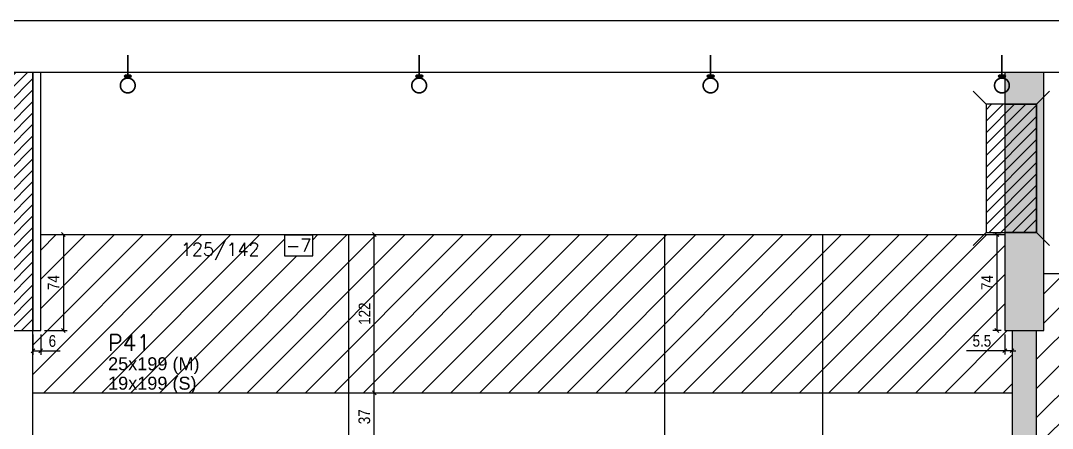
# Model space of a CAD drawing. Extents: x -3557 to 8661, y -614 to 3008.
# Drawn here: x 5143 to 5939, y 1855 to 2170 of the extents above; entities that cross this region are included whole.
import ezdxf
from ezdxf.enums import TextEntityAlignment as Align

# ---------------------------------------------------------------- set-up
doc = ezdxf.new("R2010")
doc.units = 0
for name, color, linetype in [('COTA', 241, 'Continuous'), ('F-COTAS', 106, 'Continuous'), ('F-GANCHOS', 4, 'Continuous'), ('F-LAJES', 3, 'Continuous'), ('F-PILARES-DIM', 172, 'Continuous'), ('F-PILARES-HACH', 174, 'Continuous'), ('F-PILARES-M', 170, 'Continuous'), ('F-PILARES-N', 170, 'Continuous'), ('F-PILARES-NASCE', 4, 'Continuous'), ('F-PILARES-NOME', 170, 'Continuous'), ('F-PILARES-V', 170, 'Continuous'), ('F-VIGAS', 3, 'Continuous'), ('F-VIGAS-DIM', 2, 'Continuous'), ('Painéis', 200, 'Continuous')]:
    doc.layers.add(name, color=color, linetype=linetype)
doc.layers.add('F-DESNIVEL-10', color=7, linetype='Continuous', true_color=0xd6a8cc)
doc.layers.add('Hachura', color=251, linetype='Continuous', lineweight=9)
doc.styles.add('COTA TECNICA-50', font='techl___.ttf', dxfattribs={"height": 9})
doc.styles.add('MCP', font='romans.shx')
doc.styles.get("Standard").update_dxf_attribs({"font": 'arial.ttf'})
doc.dimstyles.new('COTA PAINEL-50', dxfattribs={"dimtxt": 9, "dimasz": 3, "dimexe": 3, "dimexo": 3, "dimgap": 3, "dimtad": 1, "dimdec": 1, "dimzin": 12, "dimdsep": 46, "dimtxsty": 'COTA TECNICA-50', "dimblk1": 'OBLIQUE', "dimblk2": 'OBLIQUE', "dimsah": 1, "dimcen": 0.9, "dimclrd": 4, "dimclre": 4, "dimclrt": 240, "dimadec": 1, "dimazin": 3, "dimtfac": 1, "dimtdec": 1, "dimtmove": 0, "dimatfit": 3, "dimfxl": 1, "dimtolj": 1, "dimtzin": 12, "dimarcsym": 0})
pattern_1 = [(45, (3857.195, 715.201), (-4.419417, 4.419417), [])]

# ---------------------------------------------------------------- blocks, each defined once
blk = doc.blocks.new('*U549')
at = {"layer": 'F-VIGAS-DIM', "color": 1}
blk.add_lwpolyline([(0, 0), (22, 0), (22, 16), (0, 16)], close=True, dxfattribs=at)
at = {"layer": 'F-VIGAS-DIM', "style": 'MCP'}
blk.add_attdef('DIM', text='', height=10, dxfattribs=at).set_placement((11, 8), align=Align.MIDDLE_CENTER)
blk = doc.blocks.new('PB-ANC_VISTA')
at = {"layer": 'F-GANCHOS'}
h = blk.add_hatch(color=256, dxfattribs=at)
edge = h.paths.add_edge_path()
edge.add_ellipse((0, 0.0049), major_axis=(-0.0142, 0), ratio=0.343552, start_angle=152.7965, end_angle=253.9579, ccw=False)
edge.add_spline(control_points=[(0.0126, 0.0027), (0.0118, 0.0035), (0.0109, 0.0039), (0.0094, 0.0046), (0.0089, 0.0048), (0.0084, 0.0049)], knot_values=[3.709013, 3.709013, 3.709013, 3.709013, 3.826962, 3.826962, 3.975536, 3.975536, 3.975536, 3.975536], degree=3, periodic=0)
edge.add_spline(control_points=[(0.0084, 0.0049), (0.0083, 0.005), (0.0082, 0.005), (0.0075, 0.0052), (0.0068, 0.0054), (0.0054, 0.0056), (0.0046, 0.0057), (0.0025, 0.006), (0.001, 0.006), (-0.0019, 0.006), (-0.0033, 0.0059), (-0.006, 0.0055), (-0.0072, 0.0053), (-0.0083, 0.005), (-0.0084, 0.0049), (-0.0084, 0.0049)], knot_values=[3.975536, 3.975536, 3.975536, 3.975536, 4.020815, 4.020815, 4.214669, 4.214669, 4.408523, 4.408523, 4.746248, 4.746248, 5.083972, 5.083972, 5.421697, 5.421697, 5.450325, 5.450325, 5.450325, 5.450325], degree=3, periodic=0)
edge.add_spline(control_points=[(-0.0084, 0.0049), (-0.009, 0.0047), (-0.0094, 0.0046), (-0.0101, 0.0043), (-0.0109, 0.004), (-0.0119, 0.0031), (-0.0123, 0.0028), (-0.0125, 0.0026)], knot_values=[5.450325, 5.450325, 5.450325, 5.450325, 5.63804, 5.63804, 5.767465, 5.767465, 5.83324, 5.83324, 5.83324, 5.83324], degree=3, periodic=0)
edge.add_ellipse((0, 0.0049), major_axis=(-0.0142, 0), ratio=0.343552, start_angle=286.0421, end_angle=388.2135, ccw=False)
edge.add_arc((0, 0.0406), 0.0312, 262.7795, 270)
edge.add_arc((0, 0.0406), 0.0312, 270, 277.2205)
edge = h.paths.add_edge_path()
edge.add_spline(control_points=[(-0.0084, 0.0049), (-0.0081, 0.0048), (-0.0077, 0.0047), (-0.0062, 0.0044), (-0.0049, 0.0042), (-0.0022, 0.0039), (-0.0008, 0.0039), (0.0023, 0.0039), (0.0039, 0.004), (0.0065, 0.0044), (0.0076, 0.0047), (0.0084, 0.0049)], knot_values=[0.872578, 0.872578, 0.872578, 0.872578, 0.983497, 0.983497, 1.300773, 1.300773, 1.618048, 1.618048, 1.991026, 1.991026, 2.268927, 2.268927, 2.268927, 2.268927], degree=3, periodic=0)
edge.add_spline(control_points=[(0.0084, 0.0049), (0.0089, 0.0048), (0.0094, 0.0046), (0.0109, 0.0039), (0.0118, 0.0035), (0.0126, 0.0027)], knot_values=[3.709013, 3.709013, 3.709013, 3.709013, 3.857587, 3.857587, 3.975536, 3.975536, 3.975536, 3.975536], degree=3, periodic=0)
edge.add_ellipse((0, 0.0049), major_axis=(-0.0142, 0), ratio=0.343552, start_angle=28.2135, end_angle=152.7965, ccw=False)
edge.add_spline(control_points=[(-0.0125, 0.0026), (-0.0123, 0.0028), (-0.0119, 0.0031), (-0.0109, 0.004), (-0.0101, 0.0043), (-0.0094, 0.0046), (-0.009, 0.0047), (-0.0084, 0.0049)], knot_values=[5.450325, 5.450325, 5.450325, 5.450325, 5.5161, 5.5161, 5.645525, 5.645525, 5.83324, 5.83324, 5.83324, 5.83324], degree=3, periodic=0)
blk.add_line((0.0031, 0.0093), (-0.0031, 0.0093), dxfattribs=at)
at = {"layer": 'F-GANCHOS', "const_width": 0.00625}
blk.add_lwpolyline([(-0.0005, 0.0121, -1), (-0.0005, 0.0683, -1)], format="xyb", close=True, dxfattribs=at)
blk.add_lwpolyline([(-0.0005, -0.0757), (-0.0005, 0.0098)], dxfattribs=at)
at = {"layer": 'F-GANCHOS'}
blk.add_ellipse((0, 0.0049), major_axis=(-0.0142, 0), ratio=0.343552, dxfattribs=at)
for points, knots in [([(0.0126, 0.0027), (0.0118, 0.0035), (0.0109, 0.0039), (0.0091, 0.0047), (0.0086, 0.0049), (0.0075, 0.0052), (0.0068, 0.0054), (0.0054, 0.0056), (0.0046, 0.0057), (0.0025, 0.006), (0.001, 0.006), (-0.0019, 0.006), (-0.0033, 0.0059), (-0.006, 0.0055), (-0.0072, 0.0053), (-0.0088, 0.0048), (-0.0094, 0.0046), (-0.0101, 0.0043), (-0.0109, 0.004), (-0.0119, 0.0031), (-0.0123, 0.0028), (-0.0125, 0.0026)], [3.709013, 3.709013, 3.709013, 3.709013, 3.826962, 3.826962, 4.020815, 4.020815, 4.214669, 4.214669, 4.408523, 4.408523, 4.746248, 4.746248, 5.083972, 5.083972, 5.421697, 5.421697, 5.63804, 5.63804, 5.767465, 5.767465, 5.83324, 5.83324, 5.83324, 5.83324]), ([(-0.0084, 0.0049), (-0.0081, 0.0048), (-0.0077, 0.0047), (-0.0062, 0.0044), (-0.0049, 0.0042), (-0.0022, 0.0039), (-0.0008, 0.0039), (0.0023, 0.0039), (0.0039, 0.004), (0.0065, 0.0044), (0.0076, 0.0047), (0.0084, 0.0049)], [0.872578, 0.872578, 0.872578, 0.872578, 0.983497, 0.983497, 1.300773, 1.300773, 1.618048, 1.618048, 1.991026, 1.991026, 2.268927, 2.268927, 2.268927, 2.268927])]:
    blk.add_open_spline(points, degree=3, knots=knots, dxfattribs=at)
blk = doc.blocks.new('*U481')
at = {"layer": 'F-GANCHOS', "xscale": 203.1746031736276, "yscale": 203.1746031736276, "zscale": 203.1746031736276}
blk.add_blockref('PB-ANC_VISTA', (6.25, 109.84), dxfattribs=at)
blk = doc.blocks.new('_Oblique')
at = {"color": 0, "linetype": 'ByBlock', "lineweight": -2}
blk.add_line((-0.5, -0.5), (0.5, 0.5), dxfattribs=at)
blk = doc.blocks.new('*D803')
at = {"layer": 'COTA', "color": 4, "lineweight": -2, "transparency": 16777216}
for p, q in [((5399.2, 1882.7), (5418.79, 1882.7)), ((5415.79, 1845.7), (5415.79, 1882.7)), ((5399.2, 1845.7), (5418.79, 1845.7))]:
    blk.add_line(p, q, dxfattribs=at)
at = {"layer": 'Defpoints', "color": 0, "transparency": 16777216}
for p in [(5396.2, 1882.7), (5415.79, 1882.7), (5396.2, 1845.7)]:
    blk.add_point(p, dxfattribs=at)
at = {"layer": 'COTA', "color": 4, "lineweight": -2, "transparency": 16777216, "xscale": 3, "yscale": 3, "zscale": 3}
for p, rotation in [((5415.79, 1882.7), 90), ((5415.79, 1845.7), 270)]:
    blk.add_blockref('_Oblique', p, dxfattribs=dict(at, rotation=rotation))
at = {"layer": 'COTA', "color": 240, "transparency": 16777216, "insert": (5408.09, 1864.2), "char_height": 9, "attachment_point": 5, "rotation": 90, "style": 'COTA TECNICA-50'}
blk.add_mtext('\\A1;37', dxfattribs=at)
blk = doc.blocks.new('*D805')
at = {"layer": 'COTA', "color": 4, "lineweight": -2, "transparency": 16777216}
for p, q in [((5399.2, 2004.7), (5418.79, 2004.7)), ((5415.79, 1882.7), (5415.79, 2004.7)), ((5399.2, 1882.7), (5418.79, 1882.7))]:
    blk.add_line(p, q, dxfattribs=at)
at = {"layer": 'Defpoints', "color": 0, "transparency": 16777216}
for p in [(5396.2, 2004.7), (5415.79, 2004.7), (5396.2, 1882.7)]:
    blk.add_point(p, dxfattribs=at)
at = {"layer": 'COTA', "color": 4, "lineweight": -2, "transparency": 16777216, "xscale": 3, "yscale": 3, "zscale": 3}
for p, rotation in [((5415.79, 2004.7), 90), ((5415.79, 1882.7), 270)]:
    blk.add_blockref('_Oblique', p, dxfattribs=dict(at, rotation=rotation))
at = {"layer": 'COTA', "color": 240, "transparency": 16777216, "insert": (5408.23, 1943.7), "char_height": 9, "attachment_point": 5, "rotation": 90, "style": 'COTA TECNICA-50'}
blk.add_mtext('\\A1;122', dxfattribs=at)
blk = doc.blocks.new('*D806')
at = {"layer": 'COTA', "color": 4, "lineweight": -2, "transparency": 16777216}
for p, q in [((5161.2, 2004.7), (5178.69, 2004.7)), ((5175.69, 2004.7), (5175.69, 1930.7)), ((5161.2, 1930.7), (5178.69, 1930.7))]:
    blk.add_line(p, q, dxfattribs=at)
at = {"layer": 'Defpoints', "color": 0, "transparency": 16777216}
for p in [(5158.2, 2004.7), (5158.2, 1930.7), (5175.69, 1930.7)]:
    blk.add_point(p, dxfattribs=at)
at = {"layer": 'COTA', "color": 4, "lineweight": -2, "transparency": 16777216, "xscale": 3, "yscale": 3, "zscale": 3}
for p, rotation in [((5175.69, 2004.7), 90), ((5175.69, 1930.7), 270)]:
    blk.add_blockref('_Oblique', p, dxfattribs=dict(at, rotation=rotation))
at = {"layer": 'COTA', "color": 240, "transparency": 16777216, "insert": (5168.13, 1967.7), "char_height": 9, "attachment_point": 5, "rotation": 90, "style": 'COTA TECNICA-50'}
blk.add_mtext('\\A1;74', dxfattribs=at)
blk = doc.blocks.new('*D807')
at = {"layer": 'COTA', "color": 4, "lineweight": -2, "transparency": 16777216}
for p, q in [((5152.2, 1927.7), (5152.2, 1912)), ((5158.2, 1927.7), (5158.2, 1912)), ((5152.2, 1915), (5158.2, 1915)), ((5158.2, 1915), (5173.2, 1915))]:
    blk.add_line(p, q, dxfattribs=at)
at = {"layer": 'Defpoints', "color": 0, "transparency": 16777216}
for p in [(5152.2, 1930.7), (5158.2, 1930.7), (5158.2, 1915)]:
    blk.add_point(p, dxfattribs=at)
at = {"layer": 'COTA', "color": 4, "lineweight": -2, "transparency": 16777216, "xscale": 3, "yscale": 3, "zscale": 3, "rotation": 180}
blk.add_blockref('_Oblique', (5152.2, 1915), dxfattribs=at)
at = {"layer": 'COTA', "color": 4, "lineweight": -2, "transparency": 16777216, "xscale": 3, "yscale": 3, "zscale": 3}
blk.add_blockref('_Oblique', (5158.2, 1915), dxfattribs=at)
at = {"layer": 'COTA', "color": 240, "transparency": 16777216, "insert": (5167.2, 1922.59), "char_height": 9, "attachment_point": 5, "style": 'COTA TECNICA-50'}
blk.add_mtext('\\A1;6', dxfattribs=at)
blk = doc.blocks.new('*D808')
at = {"layer": 'COTA', "color": 4, "lineweight": -2, "transparency": 16777216}
for p, q in [((5899.7, 2004.7), (5893.45, 2004.7)), ((5896.45, 2004.7), (5896.45, 1930.7)), ((5899.7, 1930.7), (5893.45, 1930.7))]:
    blk.add_line(p, q, dxfattribs=at)
at = {"layer": 'Defpoints', "color": 0, "transparency": 16777216}
for p in [(5902.7, 2004.7), (5896.45, 1930.7), (5902.7, 1930.7)]:
    blk.add_point(p, dxfattribs=at)
at = {"layer": 'COTA', "color": 4, "lineweight": -2, "transparency": 16777216, "xscale": 3, "yscale": 3, "zscale": 3}
for p, rotation in [((5896.45, 2004.7), 90), ((5896.45, 1930.7), 270)]:
    blk.add_blockref('_Oblique', p, dxfattribs=dict(at, rotation=rotation))
at = {"layer": 'COTA', "color": 240, "transparency": 16777216, "insert": (5888.88, 1967.7), "char_height": 9, "attachment_point": 5, "rotation": 90, "style": 'COTA TECNICA-50'}
blk.add_mtext('\\A1;74', dxfattribs=at)
blk = doc.blocks.new('*D809')
at = {"layer": 'COTA', "color": 4, "lineweight": -2, "transparency": 16777216}
for p, q in [((5902.7, 1927.7), (5902.7, 1912.14)), ((5908.2, 1927.6), (5908.2, 1912.14)), ((5902.7, 1915.14), (5873.13, 1915.14)), ((5908.2, 1915.14), (5902.7, 1915.14)), ((5908.2, 1915.14), (5911.2, 1915.14))]:
    blk.add_line(p, q, dxfattribs=at)
at = {"layer": 'Defpoints', "color": 0, "transparency": 16777216}
for p in [(5902.7, 1930.7), (5908.2, 1930.6), (5902.7, 1915.14)]:
    blk.add_point(p, dxfattribs=at)
at = {"layer": 'COTA', "color": 4, "lineweight": -2, "transparency": 16777216, "xscale": 3, "yscale": 3, "zscale": 3}
blk.add_blockref('_Oblique', (5902.7, 1915.14), dxfattribs=at)
at = {"layer": 'COTA', "color": 4, "lineweight": -2, "transparency": 16777216, "xscale": 3, "yscale": 3, "zscale": 3, "rotation": 180}
blk.add_blockref('_Oblique', (5908.2, 1915.14), dxfattribs=at)
at = {"layer": 'COTA', "color": 240, "transparency": 16777216, "insert": (5884.91, 1922.74), "char_height": 9, "attachment_point": 5, "style": 'COTA TECNICA-50'}
blk.add_mtext('\\A1;5.5', dxfattribs=at)

msp = doc.modelspace()

# ---------------------------------------------------------------- hatches: boundary and pattern name
at = {"layer": 'F-DESNIVEL-10', "linetype": 'Continuous'}
h = msp.add_hatch(color=256, dxfattribs=at)
h.dxf.hatch_style = 1
h.paths.add_polyline_path([(5932.7, 2129.7), (5902.7, 2129.7), (5902.7, 2105.2), (5927.2, 2105.2), (5927.2, 2006.2), (5902.7, 2006.2), (5902.7, 1930.7), (5932.7, 1930.7)])
at = {"layer": 'F-PILARES-HACH', "linetype": 'Continuous'}
h = msp.add_hatch(dxfattribs=at)
h.set_pattern_fill('ANSI31', color=256, scale=50, style=0)
h.set_pattern_definition(pattern_1)
h.paths.add_polyline_path([(5133.2, 1930.7), (5152.2, 1930.7), (5152.2, 2129.7), (5133.2, 2129.7)], flags=16)
h = msp.add_hatch(dxfattribs=at)
h.set_pattern_fill('ANSI31', color=256, scale=50, style=0)
h.set_pattern_definition(pattern_1)
h.paths.add_polyline_path([(5888.2, 2006.2), (5927.2, 2006.2), (5927.2, 2105.2), (5888.2, 2105.2)], flags=16)
at = {"layer": 'Hachura', "linetype": 'ByBlock'}
h = msp.add_hatch(dxfattribs=at)
h.set_pattern_fill('ANSI31', color=256, scale=5)
h.paths.add_polyline_path([(5396.2, 2004.7), (5368.34, 2004.7), (5368.34, 1988.35), (5346.34, 1988.35), (5346.34, 2004.7), (5158.2, 2004.7), (5158.2, 1930.7), (5152.2, 1930.7), (5152.2, 1882.7), (5396.2, 1882.7)])
h.paths.add_polyline_path([(5640.2, 1882.7), (5640.2, 2004.7), (5396.2, 2004.7), (5396.2, 1882.7)])
h.paths.add_polyline_path([(5762.2, 2004.7), (5640.2, 2004.7), (5640.2, 1882.7), (5762.2, 1882.7)])
h.paths.add_polyline_path([(5762.2, 2004.7), (5762.2, 1882.7), (5908.2, 1882.7), (5908.2, 1930.7), (5902.7, 1930.7), (5902.7, 2004.7)])
h.paths.add_polyline_path([(5908.2, 1666.7), (5908.2, 1788.7), (5762.2, 1788.7), (5762.2, 1666.7)])
h.paths.add_polyline_path([(5762.2, 1666.7), (5762.2, 1788.7), (5640.2, 1788.7), (5640.2, 1666.7)])
h.paths.add_polyline_path([(5640.2, 1788.7), (5396.2, 1788.7), (5396.2, 1666.7), (5640.2, 1666.7)])
h.paths.add_polyline_path([(5396.2, 1666.7), (5396.2, 1788.7), (5152.2, 1788.7), (5152.2, 1699.7), (5158.2, 1699.7), (5158.2, 1666.7)])
h.paths.add_polyline_path([(5396.2, 1524.7), (5396.2, 1646.7), (5158.2, 1646.7), (5158.2, 1524.7)])
h.paths.add_polyline_path([(5640.2, 1524.7), (5640.2, 1646.7), (5396.2, 1646.7), (5396.2, 1524.7)])
h.paths.add_polyline_path([(5640.2, 1524.7), (5689.2, 1524.7), (5689.2, 1579.7), (5689.2, 1598.7), (5762.2, 1598.7), (5762.2, 1646.7), (5640.2, 1646.7)])
h.paths.add_polyline_path([(5762.2, 1646.7), (5762.2, 1598.7), (5908.2, 1598.7), (5908.2, 1646.7)])
h = msp.add_hatch(dxfattribs=at)
h.set_pattern_fill('ANSI31', color=256, scale=5)
h.paths.add_polyline_path([(5927.2, 1730.7), (6049.2, 1730.7), (6049.2, 1974.7), (5932.7, 1974.7), (5932.7, 1930.7), (5927.2, 1930.7)])
h.paths.add_polyline_path([(6191.2, 1974.7), (6069.2, 1974.7), (6069.2, 1730.7), (6191.2, 1730.7)])
h.paths.add_polyline_path([(6293.2, 1730.7), (6415.2, 1730.7), (6415.2, 1930.7), (6415.2, 1974.7), (6293.2, 1974.7)])
h.paths.add_polyline_path([(6049.2, 1623.7), (5927.2, 1623.7), (5927.2, 1598.7), (5927.2, 1379.7), (6049.2, 1379.7)])
h.paths.add_polyline_path([(6191.2, 1623.7), (6069.2, 1623.7), (6069.2, 1379.7), (6084.2, 1379.7), (6191.2, 1379.7)])
h.paths.add_polyline_path([(6293.2, 1379.7), (6415.2, 1379.7), (6415.2, 1483.7), (6346.7, 1483.7), (6346.7, 1623.7), (6293.2, 1623.7)])

# ---------------------------------------------------------------- linework, layer by layer
at = {"layer": 'F-DESNIVEL-10', "linetype": 'Continuous'}
msp.add_lwpolyline([(5932.7, 2129.7), (5902.7, 2129.7), (5902.7, 2105.2), (5927.2, 2105.2), (5927.2, 2006.2), (5902.7, 2006.2), (5902.7, 1930.7), (5932.7, 1930.7)], close=True, dxfattribs=at)
at = {"layer": 'F-DESNIVEL-10'}
for points in [[(5158.3, 2129.7), (5902.6, 2129.7), (5158.3, 2129.7)], [(5158.2, 1930.7), (5158.2, 2004.7), (5158.2, 1930.7)], [(5932.7, 1930.7), (5932.7, 1974.7), (5932.7, 1930.7)], [(5902.7, 1930.7), (5908.2, 1930.7), (5902.7, 1930.7)], [(5908.2, 1598.8), (5927.2, 1598.8), (5927.2, 1930.6)], [(5908.2, 1598.8), (5927.2, 1930.6), (5908.2, 1930.6)], [(5908.2, 1598.8), (5908.2, 1930.6), (5908.2, 1598.8)]]:
    msp.add_solid(points, dxfattribs=at)
at = {"layer": 'F-DESNIVEL-10', "linetype": 'Continuous'}
msp.add_solid([(5902.6, 2105.2), (5927.2, 2105.2), (5902.7, 2006.2), (5927.2, 2006.2)], dxfattribs=at)
at = {"layer": 'F-LAJES', "linetype": 'Continuous'}
msp.add_line((2398.88, 2169.7), (7119.7, 2169.7), dxfattribs=at)
at = {"layer": 'F-PILARES-M', "linetype": 'Continuous'}
for points in [[(5158.2, 2129.7), (5152.2, 2129.7), (5152.2, 1930.7), (5158.2, 1930.7), (5158.2, 2129.7)], [(5902.7, 1930.7), (5932.7, 1930.7), (5932.7, 2129.7), (5902.7, 2129.7), (5902.7, 1930.7)]]:
    msp.add_lwpolyline(points, dxfattribs=at)
at = {"layer": 'F-PILARES-N', "linetype": 'Continuous'}
msp.add_lwpolyline([(5888.2, 2006.2), (5927.2, 2006.2), (5927.2, 2105.2), (5888.2, 2105.2), (5888.2, 2006.2)], dxfattribs=at)
at = {"layer": 'F-PILARES-NASCE', "linetype": 'Continuous'}
for p, q in [((5888.2, 2105.2), (5878.2, 2115.2)), ((5927.2, 2105.2), (5937.2, 2115.2)), ((5888.2, 2006.2), (5878.2, 1996.2)), ((5927.2, 2006.2), (5937.2, 1996.2))]:
    msp.add_line(p, q, dxfattribs=at)
at = {"layer": 'F-PILARES-V', "linetype": 'Continuous'}
msp.add_lwpolyline([(5133.2, 1930.7), (5152.2, 1930.7), (5152.2, 2129.7), (5133.2, 2129.7), (5133.2, 1930.7)], dxfattribs=at)
at = {"layer": 'F-VIGAS'}
msp.add_line((5932.8, 1974.7), (6415.2, 1974.7), dxfattribs=at)
for points in [[(5902.7, 2129.7), (5158.2, 2129.7)], [(6314.2, 2129.7), (5932.7, 2129.7)], [(5158.2, 2004.7), (5902.7, 2004.7)], [(5152.2, 1699.7), (5152.2, 1930.7)], [(5908.2, 1930.7), (5908.2, 1598.7)], [(5927.2, 1598.7), (5927.2, 1930.7)]]:
    msp.add_lwpolyline(points, dxfattribs=at)
at = {"layer": 'Painéis'}
for points in [[(5396.2, 1379.7), (5396.2, 2004.7)], [(5640.2, 1379.7), (5640.2, 2004.7)], [(5762.2, 1598.7), (5762.2, 2004.7)], [(5152.2, 1882.7), (5908.2, 1882.7)]]:
    msp.add_lwpolyline(points, dxfattribs=at)

# ---------------------------------------------------------------- block references
at = {"layer": 'F-COTAS', "xscale": -1, "rotation": 180}
for p in [(5219.25, 2237.71), (5444.25, 2237.71), (5669.25, 2237.71), (5894.25, 2237.71)]:
    msp.add_blockref('*U481', p, dxfattribs=at)
at = {"layer": 'F-VIGAS-DIM', "linetype": 'Continuous'}
msp.add_blockref('*U549', (5346.34, 1988.35), dxfattribs=at).add_auto_attribs({'DIM': '-7'})

# ---------------------------------------------------------------- texts
at = {"layer": 'F-PILARES-DIM', "linetype": 'Continuous'}
for s, p in [('25x199 (M)', (5210.21, 1900.08)), ('19x199 (S)', (5210.21, 1885.08))]:
    msp.add_text(s, height=10, dxfattribs=at).set_placement(p)
at = {"layer": 'F-PILARES-NOME', "linetype": 'Continuous', "style": 'MCP'}
msp.add_text('P41', height=12.5, dxfattribs=at).set_placement((5210.21, 1915.08))
at = {"layer": 'F-VIGAS-DIM', "linetype": 'Continuous', "style": 'MCP'}
msp.add_text('125/142', height=10, dxfattribs=at).set_placement((5266.34, 1988.35))

# ---------------------------------------------------------------- dimensions: what is measured, and where the dimension line sits
at = {"layer": 'COTA'}
for base, p1, p2, picture, middle in [((5175.69, 1930.7), (5158.2, 2004.7), (5158.2, 1930.7), '*D806', (5168.13, 1967.7)), ((5415.79, 2004.7), (5396.2, 1882.7), (5396.2, 2004.7), '*D805', (5408.23, 1943.7)), ((5896.45, 1930.7), (5902.7, 2004.7), (5902.7, 1930.7), '*D808', (5888.88, 1967.7)), ((5415.79, 1882.7), (5396.2, 1845.7), (5396.2, 1882.7), '*D803', (5408.09, 1864.2))]:
    dim = msp.add_linear_dim(base=base, p1=p1, p2=p2, angle=90, dimstyle='COTA PAINEL-50', dxfattribs=at)
    dim.commit()
    dim.dimension.update_dxf_attribs({"geometry": picture, "text_midpoint": middle})
for base, p1, p2, picture, middle in [((5158.2, 1915), (5152.2, 1930.7), (5158.2, 1930.7), '*D807', (5167.2, 1922.59)), ((5902.7, 1915.14), (5908.2, 1930.6), (5902.7, 1930.7), '*D809', (5884.91, 1922.74))]:
    dim = msp.add_linear_dim(base=base, p1=p1, p2=p2, dimstyle='COTA PAINEL-50', dxfattribs=at)
    dim.commit()
    dim.dimension.update_dxf_attribs({"geometry": picture, "text_midpoint": middle})

doc.saveas('drawing.dxf')
